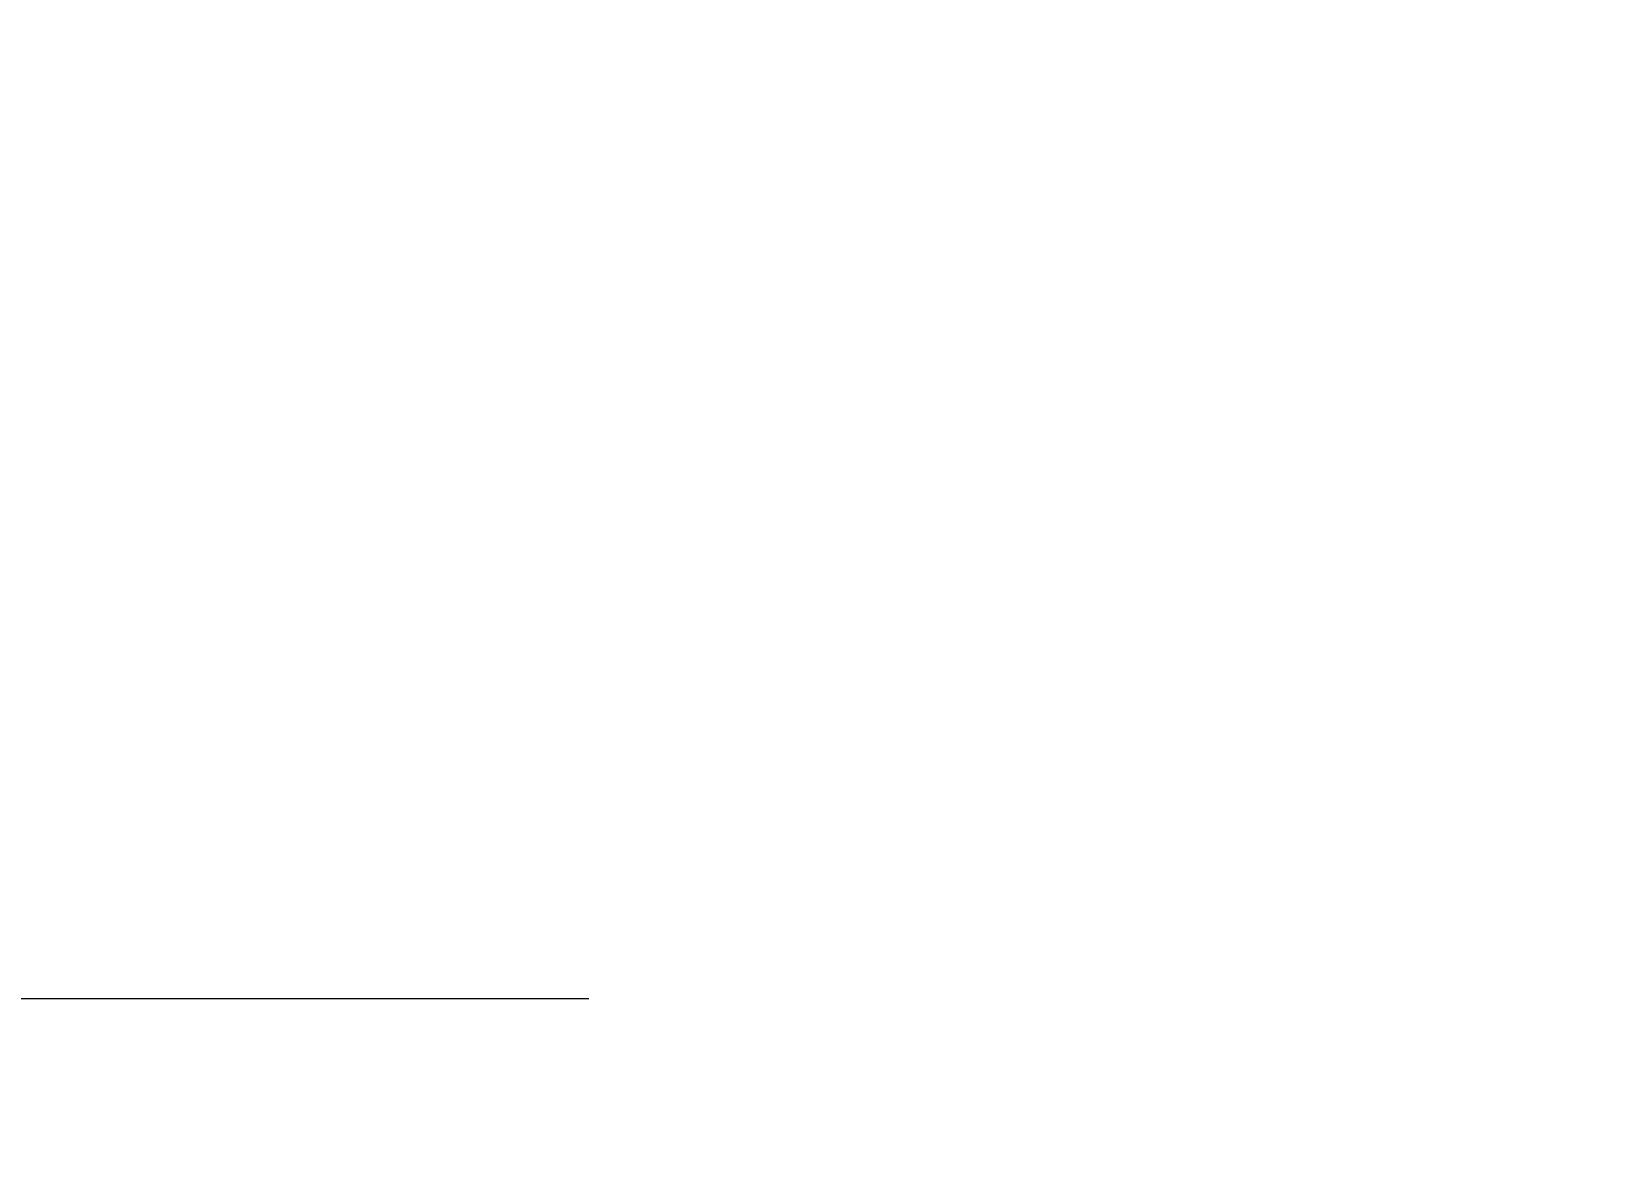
# Model space of a CAD drawing. Header units: metres. Extents: x 0 to 4415, y 1197 to 2590.
# Drawn here: x 1872.33 to 1873.311, y 1202.088 to 1202.786 of the extents above; entities that cross this region are included whole.
import ezdxf

# ---------------------------------------------------------------- set-up
doc = ezdxf.new("R2010")
doc.units = ezdxf.units.M
doc.linetypes.add('CACHE2', pattern=[4.7625, 3.175, -1.5875])
doc.layers.get('DEFPOINTS').update_dxf_attribs({"lineweight": 5})
doc.layers.add('00-cot-ext 2', color=7, linetype='Continuous', lineweight=13)
doc.layers.add('caché', color=20, linetype='CACHE2', lineweight=13)
doc.styles.add('WALIDcotat', font='times.ttf')
doc.dimstyles.new('walid 100', dxfattribs={"dimscale": 0, "dimtxt": 0.25, "dimasz": 0.1, "dimexe": 1.25, "dimexo": 0.625, "dimgap": 0.02, "dimtad": 1, "dimdec": 0, "dimlfac": 100, "dimrnd": 5, "dimtxsty": 'WALIDcotat', "dimblk": 'COTE', "dimcen": 2.5, "dimse1": 1, "dimse2": 1, "dimclrd": 256, "dimclrt": 256, "dimadec": 0, "dimazin": 0, "dimtfac": 1, "dimtdec": 0, "dimtix": 1, "dimtmove": 2, "dimatfit": 3, "dimldrblk": 'COTE', "dimfxl": 1.25, "dimarcsym": 0})

# ---------------------------------------------------------------- blocks, each defined once
blk = doc.blocks.new('COTE')
at = {"ltscale": 0.05}
h = blk.add_hatch(color=256, dxfattribs=at)
edge = h.paths.add_edge_path()
edge.add_arc((0, 0), 0.25, 0, 360)
for p, q in [((0, -1), (0, 1)), ((1, 0), (-1, 0))]:
    blk.add_line(p, q)
blk.add_circle((0, 0), 0.25)
blk = doc.blocks.new('*D160')
at = {"layer": '00-cot-ext 2', "lineweight": -2, "transparency": 16777216}
blk.add_line((1875.91557, 1202.28817), (1875.91557, 1213.48817), dxfattribs=at)
at = {"layer": 'DEFPOINTS', "color": 0, "transparency": 16777216}
for p in [(1872.57396, 1213.58817), (1875.91557, 1213.58817), (1873.61202, 1202.18817)]:
    blk.add_point(p, dxfattribs=at)
at = {"layer": '00-cot-ext 2', "lineweight": -2, "transparency": 16777216, "xscale": 0.1, "yscale": 0.1, "zscale": 0.1}
for p, rotation in [((1875.91557, 1213.58817), 90), ((1875.91557, 1202.18817), 270)]:
    blk.add_blockref('COTE', p, dxfattribs=dict(at, rotation=rotation))
at = {"layer": '00-cot-ext 2', "transparency": 16777216, "insert": (1875.76841, 1207.88817), "char_height": 0.25, "attachment_point": 5, "rotation": 90, "style": 'WALIDcotat'}
blk.add_mtext('1140', dxfattribs=at)

msp = doc.modelspace()

# ---------------------------------------------------------------- linework, layer by layer
at = {"layer": 'caché', "linetype": 'CACHE2'}
msp.add_line((1864.73681, 1202.18817), (1879.23003, 1202.18817), dxfattribs=at)

# ---------------------------------------------------------------- dimensions: what is measured, and where the dimension line sits
at = {"layer": '00-cot-ext 2'}
dim = msp.add_linear_dim(base=(1875.91557, 1213.58817), p1=(1873.61202, 1202.18817), p2=(1872.57396, 1213.58817), angle=270, dimstyle='walid 100', override={"dimscale": 1, "dimfxl": 0}, dxfattribs=at)
dim.commit()
dim.dimension.update_dxf_attribs({"geometry": '*D160', "text_midpoint": (1875.76841, 1207.88817)})

doc.saveas('drawing.dxf')
